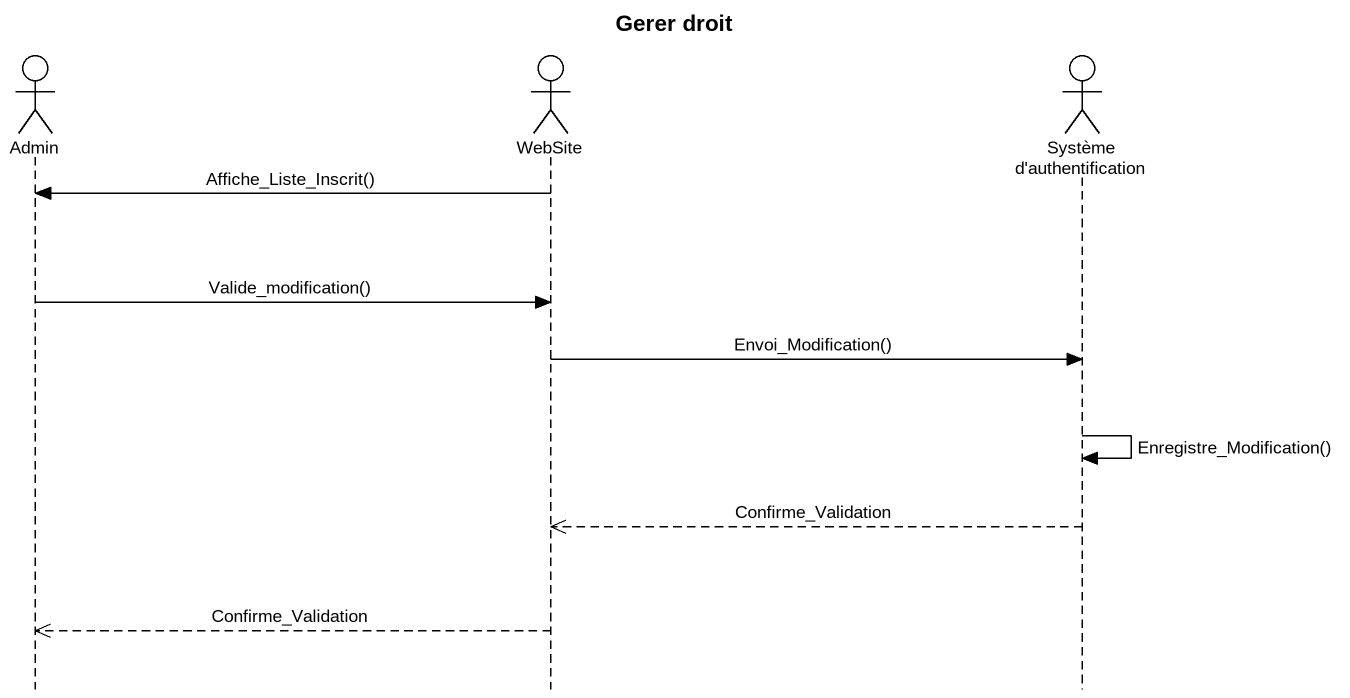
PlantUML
@startuml
title Gerer droit
hide footbox
actor Admin
actor WebSite
actor "Système d'authentification" as Système_d_authentification

WebSite -> Admin : Affiche_Liste_Inscrit()
Admin -> WebSite : Valide_modification()
WebSite -> Système_d_authentification : Envoi_Modification()
Système_d_authentification -> Système_d_authentification : Enregistre_Modification()
Système_d_authentification -->> WebSite : Confirme_Validation
WebSite -->> Admin : Confirme_Validation
@enduml
